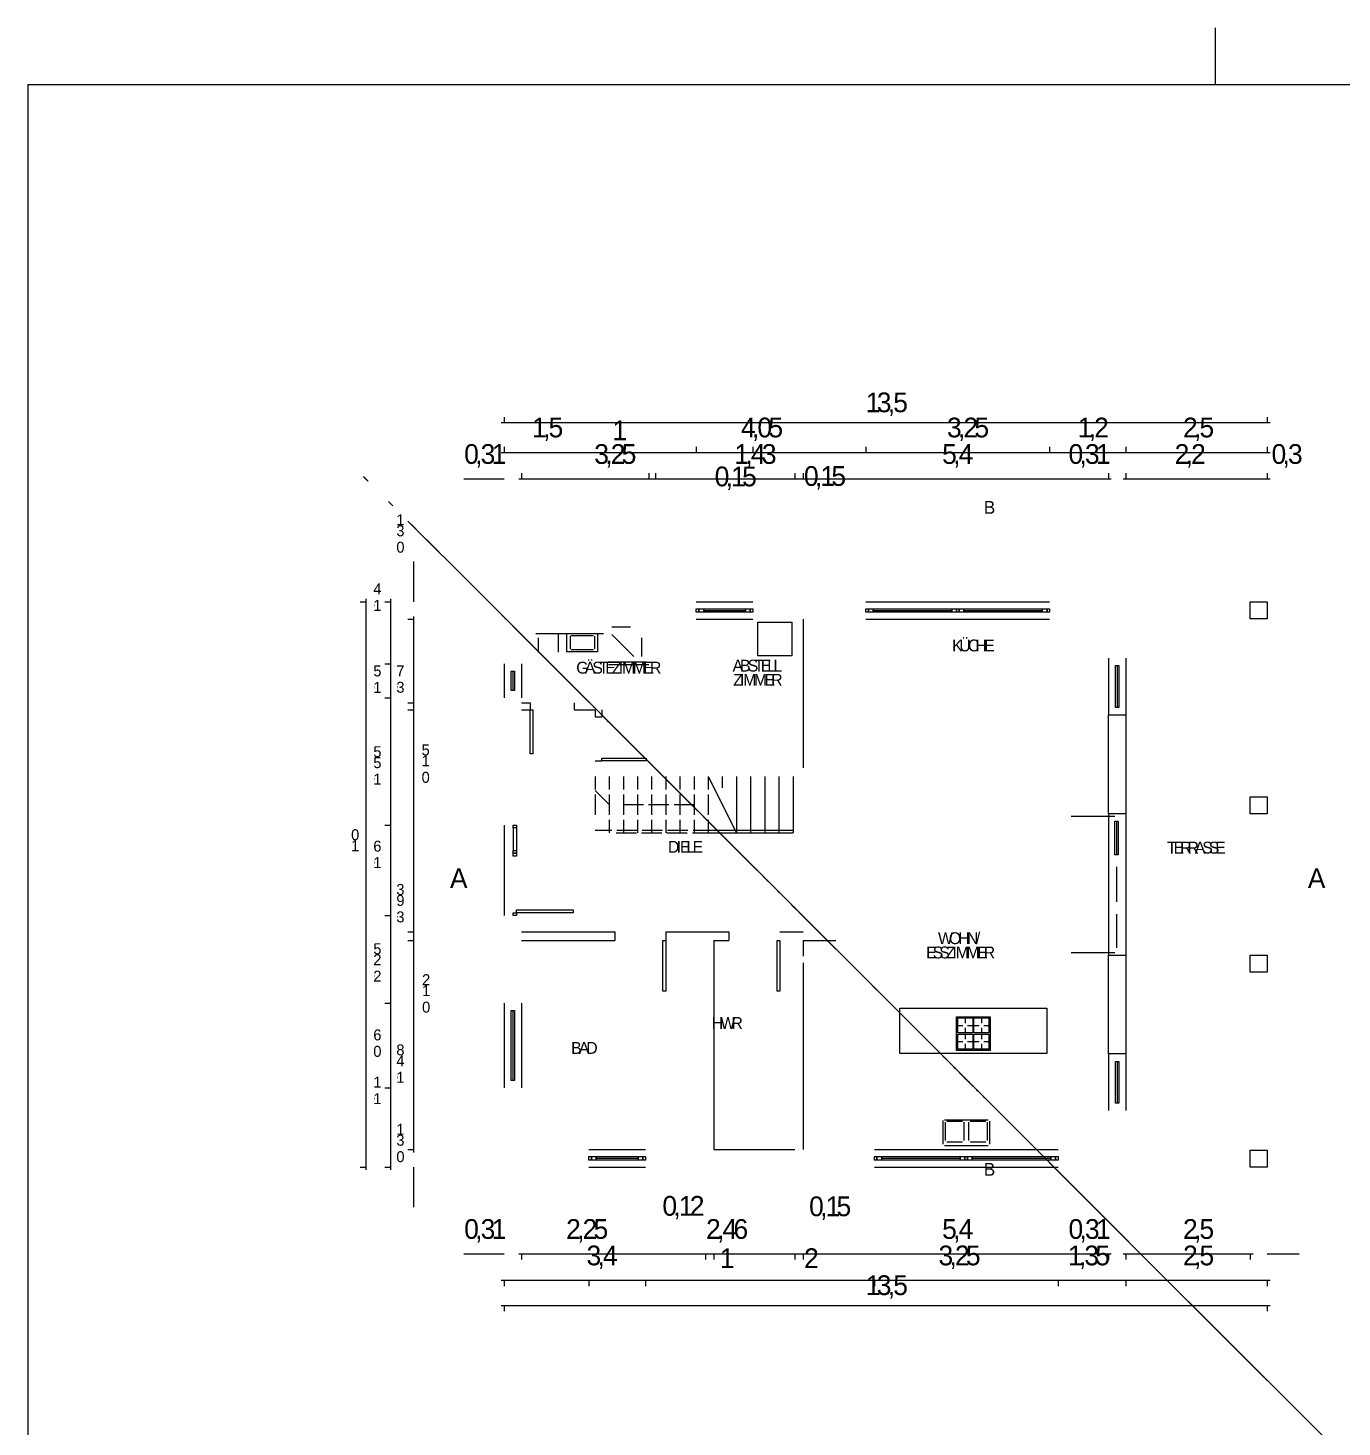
# Model space of a CAD drawing. Header units: metres. Extents: x 57 to 1162, y -278 to 842.
# Drawn here: x 57 to 716, y 140 to 842 of the extents above; entities that cross this region are included whole.
import ezdxf

# ---------------------------------------------------------------- set-up
doc = ezdxf.new("R2010")
doc.units = ezdxf.units.M
for name, color, linetype in [('PDFCurves', 7, 'Continuous'), ('PDFLines', 7, 'Continuous'), ('PDFRects', 7, 'Continuous')]:
    doc.layers.add(name, color=color, linetype=linetype)

msp = doc.modelspace()

# ---------------------------------------------------------------- linework, layer by layer
at = {"layer": 'PDFCurves'}
for points in [[(226.98, 614.91), (227.19, 614.7), (225, 616.89), (226.98, 614.91)], [(227.19, 614.7), (225, 616.89), (225.21, 616.68), (227.19, 614.7)], [(225.21, 616.68), (225, 616.89), (227.19, 614.7), (225.21, 616.68)], [(225, 616.89), (227.19, 614.7), (226.98, 614.91), (225, 616.89)], [(237.63, 604.26), (237.42, 604.47), (239.64, 602.25), (237.63, 604.26)], [(237.42, 604.47), (239.64, 602.25), (239.43, 602.46), (237.42, 604.47)], [(239.43, 602.46), (239.64, 602.25), (237.42, 604.47), (239.43, 602.46)], [(239.64, 602.25), (237.42, 604.47), (237.63, 604.26), (239.64, 602.25)], [(237.63, 604.26), (237.42, 604.47), (239.64, 602.25), (237.63, 604.26)], [(237.42, 604.47), (239.64, 602.25), (239.43, 602.46), (237.42, 604.47)], [(239.43, 602.46), (239.64, 602.25), (237.42, 604.47), (239.43, 602.46)], [(239.64, 602.25), (237.42, 604.47), (237.63, 604.26), (239.64, 602.25)], [(237.63, 604.26), (237.42, 604.47), (239.64, 602.25), (237.63, 604.26)], [(237.42, 604.47), (239.64, 602.25), (239.43, 602.46), (237.42, 604.47)], [(239.43, 602.46), (239.64, 602.25), (237.42, 604.47), (239.43, 602.46)], [(239.64, 602.25), (237.42, 604.47), (237.63, 604.26), (239.64, 602.25)], [(237.63, 604.26), (237.42, 604.47), (239.64, 602.25), (237.63, 604.26)], [(237.42, 604.47), (239.64, 602.25), (239.43, 602.46), (237.42, 604.47)], [(239.43, 602.46), (239.64, 602.25), (237.42, 604.47), (239.43, 602.46)], [(239.64, 602.25), (237.42, 604.47), (237.63, 604.26), (239.64, 602.25)], [(237.63, 604.26), (237.42, 604.47), (239.64, 602.25), (237.63, 604.26)], [(237.42, 604.47), (239.64, 602.25), (239.43, 602.46), (237.42, 604.47)], [(239.43, 602.46), (239.64, 602.25), (237.42, 604.47), (239.43, 602.46)], [(239.64, 602.25), (237.42, 604.47), (237.63, 604.26), (239.64, 602.25)], [(237.63, 604.26), (237.42, 604.47), (239.64, 602.25), (237.63, 604.26)], [(237.42, 604.47), (239.64, 602.25), (239.43, 602.46), (237.42, 604.47)], [(239.43, 602.46), (239.64, 602.25), (237.42, 604.47), (239.43, 602.46)], [(239.64, 602.25), (237.42, 604.47), (237.63, 604.26), (239.64, 602.25)], [(237.63, 604.26), (237.42, 604.47), (239.64, 602.25), (237.63, 604.26)], [(237.42, 604.47), (239.64, 602.25), (239.43, 602.46), (237.42, 604.47)], [(239.43, 602.46), (239.64, 602.25), (237.42, 604.47), (239.43, 602.46)], [(239.64, 602.25), (237.42, 604.47), (237.63, 604.26), (239.64, 602.25)], [(247.23, 594.66), (250.05, 591.84), (250.05, 591.84)], [(247.23, 594.66), (250.05, 591.84), (250.05, 591.84)], [(250.95, 590.94), (251.16, 590.73), (248.97, 592.92), (250.95, 590.94)], [(251.16, 590.73), (248.97, 592.92), (249.18, 592.71), (251.16, 590.73)], [(249.18, 592.71), (248.97, 592.92), (251.16, 590.73), (249.18, 592.71)], [(248.97, 592.92), (251.16, 590.73), (250.95, 590.94), (248.97, 592.92)], [(249.18, 592.71), (248.97, 592.92), (251.16, 590.73), (249.18, 592.71)], [(248.97, 592.92), (251.16, 590.73), (250.95, 590.94), (248.97, 592.92)], [(250.95, 590.94), (251.16, 590.73), (248.97, 592.92), (250.95, 590.94)], [(251.16, 590.73), (248.97, 592.92), (249.18, 592.71), (251.16, 590.73)], [(249.18, 592.71), (248.97, 592.92), (251.16, 590.73), (249.18, 592.71)], [(248.97, 592.92), (251.16, 590.73), (250.95, 590.94), (248.97, 592.92)], [(250.95, 590.94), (251.16, 590.73), (248.97, 592.92), (250.95, 590.94)], [(251.16, 590.73), (248.97, 592.92), (249.18, 592.71), (251.16, 590.73)], [(249.18, 592.71), (248.97, 592.92), (251.16, 590.73), (249.18, 592.71)], [(248.97, 592.92), (251.16, 590.73), (250.95, 590.94), (248.97, 592.92)], [(250.95, 590.94), (251.16, 590.73), (248.97, 592.92), (250.95, 590.94)], [(251.16, 590.73), (248.97, 592.92), (249.18, 592.71), (251.16, 590.73)], [(249.18, 592.71), (248.97, 592.92), (251.16, 590.73), (249.18, 592.71)], [(248.97, 592.92), (251.16, 590.73), (250.95, 590.94), (248.97, 592.92)], [(250.95, 590.94), (251.16, 590.73), (248.97, 592.92), (250.95, 590.94)], [(251.16, 590.73), (248.97, 592.92), (249.18, 592.71), (251.16, 590.73)], [(249.18, 592.71), (248.97, 592.92), (251.16, 590.73), (249.18, 592.71)], [(248.97, 592.92), (251.16, 590.73), (250.95, 590.94), (248.97, 592.92)], [(250.95, 590.94), (251.16, 590.73), (248.97, 592.92), (250.95, 590.94)], [(251.16, 590.73), (248.97, 592.92), (249.18, 592.71), (251.16, 590.73)], [(249.18, 592.71), (248.97, 592.92), (251.16, 590.73), (249.18, 592.71)], [(248.97, 592.92), (251.16, 590.73), (250.95, 590.94), (248.97, 592.92)], [(250.95, 590.94), (251.16, 590.73), (248.97, 592.92), (250.95, 590.94)], [(251.16, 590.73), (248.97, 592.92), (249.18, 592.71), (251.16, 590.73)], [(250.05, 591.84), (262.95, 578.94), (262.95, 578.94)], [(250.05, 591.84), (262.74, 579.15), (262.74, 579.15)], [(330.24, 511.65), (266.76, 575.13), (266.76, 575.13), (262.77, 579.12)], [(296.34, 545.55), (294.57, 547.32), (294.36, 547.53), (296.34, 545.55)], [(296.34, 545.55), (294.57, 547.32), (294.36, 547.53), (296.34, 545.55)], [(296.34, 545.55), (294.57, 547.32), (294.36, 547.53), (296.34, 545.55)], [(296.34, 545.55), (294.57, 547.32), (294.36, 547.53), (296.34, 545.55)], [(296.34, 545.55), (294.57, 547.32), (294.36, 547.53), (296.34, 545.55)], [(296.34, 545.55), (294.57, 547.32), (294.36, 547.53), (296.34, 545.55)], [(296.55, 545.34), (296.34, 545.55), (294.57, 547.32), (296.55, 545.34)], [(296.55, 545.34), (296.34, 545.55), (294.57, 547.32), (296.55, 545.34)], [(296.55, 545.34), (296.34, 545.55), (294.57, 547.32), (296.55, 545.34)], [(296.55, 545.34), (296.34, 545.55), (294.57, 547.32), (296.55, 545.34)], [(296.55, 545.34), (296.34, 545.55), (294.57, 547.32), (296.55, 545.34)], [(296.55, 545.34), (296.34, 545.55), (294.57, 547.32), (296.55, 545.34)], [(337.98, 503.91), (295.44, 546.45), (295.44, 546.45), (304.23, 537.66), (304.23, 537.66), (337.98, 503.91), (337.98, 503.91)], [(304.23, 537.66), (304.23, 537.66), (295.44, 546.45), (295.44, 546.45), (304.23, 537.66), (304.23, 537.66)], [(304.23, 537.66), (304.23, 537.66), (295.44, 546.45), (295.44, 546.45), (304.23, 537.66), (304.23, 537.66)], [(368.01, 473.88), (304.23, 537.66), (304.23, 537.66), (295.44, 546.45), (295.44, 546.45), (391.83, 450.06), (391.83, 450.06), (371.4, 470.49)], [(295.44, 546.45), (295.44, 546.45), (305.64, 536.25)], [(295.44, 546.45), (295.44, 546.45), (305.64, 536.25)], [(300.69, 541.2), (298.98, 542.91), (298.98, 542.91), (300.69, 541.2), (300.69, 541.2), (300.69, 541.2), (298.98, 542.91), (298.98, 542.91), (300.69, 541.2)], [(300.69, 541.2), (298.98, 542.91), (298.98, 542.91), (300.69, 541.2), (300.69, 541.2), (300.69, 541.2), (298.98, 542.91), (298.98, 542.91), (300.69, 541.2)], [(300.69, 541.2), (298.98, 542.91), (298.98, 542.91), (300.69, 541.2), (300.69, 541.2), (300.69, 541.2), (298.98, 542.91), (298.98, 542.91), (300.69, 541.2)], [(300.69, 541.2), (298.98, 542.91), (298.98, 542.91), (300.69, 541.2), (300.69, 541.2), (300.69, 541.2), (298.98, 542.91), (298.98, 542.91), (300.69, 541.2)], [(301.66, 540.23), (329.96, 511.93)], [(303.15, 538.74), (303.36, 538.53), (305.13, 536.76), (303.15, 538.74)], [(305.13, 536.76), (303.36, 538.53), (303.15, 538.74), (305.13, 536.76)], [(303.15, 538.74), (303.36, 538.53), (305.13, 536.76), (303.15, 538.74)], [(305.13, 536.76), (303.36, 538.53), (303.15, 538.74), (305.13, 536.76)], [(303.36, 538.53), (305.13, 536.76), (305.34, 536.55), (303.36, 538.53)], [(305.34, 536.55), (305.13, 536.76), (303.36, 538.53), (305.34, 536.55)], [(303.36, 538.53), (305.13, 536.76), (305.34, 536.55), (303.36, 538.53)], [(305.34, 536.55), (305.13, 536.76), (303.36, 538.53), (305.34, 536.55)], [(311.31, 530.58), (311.31, 530.58), (304.23, 537.66)], [(309.45, 532.44), (307.75, 534.14), (306.06, 535.83), (307.75, 534.14), (309.45, 532.44)], [(330.6, 511.29), (308.47, 533.42)], [(322.53, 519.36), (311.19, 530.7), (311.19, 530.7)], [(322.5, 519.39), (316.84, 525.05), (311.19, 530.7)], [(321.09, 520.8), (316.84, 525.05), (312.6, 529.29)], [(321.12, 520.77), (321.12, 520.77), (312.6, 529.29)], [(318.27, 523.62), (316.84, 525.05), (315.42, 526.47), (316.84, 525.05), (318.27, 523.62)], [(328.9, 512.99), (328.5, 513.39)], [(328.5, 513.39), (328.9, 512.99)], [(368.01, 473.88), (368.01, 473.88), (330.6, 511.29)], [(335.01, 506.88), (334.6, 507.29), (334.2, 507.69), (334.6, 507.29), (335.01, 506.88)], [(338.85, 503.04), (337.08, 504.81), (336.87, 505.02), (338.85, 503.04)], [(336.87, 505.02), (337.08, 504.81), (338.85, 503.04), (336.87, 505.02)], [(339.06, 502.83), (338.85, 503.04), (337.08, 504.81), (339.06, 502.83)], [(337.08, 504.81), (338.85, 503.04), (339.06, 502.83), (337.08, 504.81)], [(340.33, 501.56), (340.74, 501.15)], [(340.74, 501.15), (340.33, 501.56)], [(445.41, 396.48), (341.07, 500.82), (341.07, 500.82)], [(341.07, 500.82), (341.07, 500.82), (349.02, 492.87)], [(352.56, 489.33), (341.07, 500.82), (348.18, 493.71)], [(344.47, 497.42), (366.6, 475.29)], [(371.4, 470.49), (371.4, 470.49), (344.49, 497.4)], [(441.15, 400.74), (441.15, 400.74), (344.49, 497.4), (344.49, 497.4)], [(347.83, 494.06), (345.33, 496.56)], [(345.33, 496.56), (345.33, 496.56), (368.01, 473.88), (368.01, 473.88)], [(347.83, 494.06), (346.59, 495.3)], [(346.59, 495.3), (346.59, 495.3), (366.75, 475.14), (366.75, 475.14)], [(376.51, 465.38), (351, 490.89)], [(364.8, 477.09), (364.3, 477.59), (363.81, 478.08), (364.3, 477.59), (364.8, 477.09)], [(365.22, 476.67), (365.43, 476.46), (367.2, 474.69), (365.22, 476.67)], [(367.2, 474.69), (365.43, 476.46), (365.22, 476.67), (367.2, 474.69)], [(365.43, 476.46), (367.2, 474.69), (367.41, 474.48), (365.43, 476.46)], [(367.41, 474.48), (367.2, 474.69), (365.43, 476.46), (367.41, 474.48)], [(396.36, 445.53), (366.3, 475.59), (366.3, 475.59), (481.11, 360.78), (481.11, 360.78), (445.41, 396.48)], [(366.93, 474.96), (367.14, 474.75), (368.91, 472.98), (366.93, 474.96)], [(368.91, 472.98), (367.14, 474.75), (366.93, 474.96), (368.91, 472.98)], [(367.14, 474.75), (368.91, 472.98), (369.12, 472.77), (367.14, 474.75)], [(369.12, 472.77), (368.91, 472.98), (367.14, 474.75), (369.12, 472.77)], [(369.72, 472.17), (374.64, 467.25), (394.11, 447.78)], [(370.32, 471.57), (370.53, 471.36), (372.3, 469.59), (370.32, 471.57)], [(372.3, 469.59), (370.53, 471.36), (370.32, 471.57), (372.3, 469.59)], [(370.53, 471.36), (372.3, 469.59), (372.51, 469.38), (370.53, 471.36)], [(372.51, 469.38), (372.3, 469.59), (370.53, 471.36), (372.51, 469.38)], [(378.51, 463.38), (378.51, 463.38), (371.4, 470.49)], [(376.65, 465.24), (374.95, 466.94), (373.26, 468.63), (374.95, 466.94), (376.65, 465.24)], [(396.36, 445.53), (396.36, 445.53), (376.53, 465.36)], [(390.72, 451.17), (390.93, 450.96), (392.7, 449.19), (390.72, 451.17)], [(392.7, 449.19), (390.93, 450.96), (390.72, 451.17), (392.7, 449.19)], [(390.93, 450.96), (392.7, 449.19), (392.91, 448.98), (390.93, 450.96)], [(392.91, 448.98), (392.7, 449.19), (390.93, 450.96), (392.91, 448.98)], [(440.31, 401.58), (404.85, 437.04), (393.39, 448.5)], [(395.25, 446.64), (395.46, 446.43), (397.26, 444.63), (395.25, 446.64)], [(397.26, 444.63), (395.46, 446.43), (395.25, 446.64), (397.26, 444.63)], [(395.46, 446.43), (397.26, 444.63), (397.47, 444.42), (395.46, 446.43)], [(397.47, 444.42), (397.26, 444.63), (395.46, 446.43), (397.47, 444.42)], [(398.49, 443.4), (400.86, 441.03), (420.45, 421.44)], [(399.51, 442.38), (399.72, 442.17), (401.49, 440.4), (399.51, 442.38)], [(401.49, 440.4), (399.72, 442.17), (399.51, 442.38), (401.49, 440.4)], [(399.72, 442.17), (401.49, 440.4), (401.7, 440.19), (399.72, 442.17)], [(401.7, 440.19), (401.49, 440.4), (399.72, 442.17), (401.7, 440.19)], [(404.85, 437.04), (404.85, 437.04), (404.85, 437.04)], [(433.69, 408.2), (408.18, 433.71)], [(419.07, 422.82), (419.28, 422.61), (421.05, 420.84), (419.07, 422.82)], [(421.05, 420.84), (419.28, 422.61), (419.07, 422.82), (421.05, 420.84)], [(419.28, 422.61), (421.05, 420.84), (421.26, 420.63), (419.28, 422.61)], [(421.26, 420.63), (421.05, 420.84), (419.28, 422.61), (421.26, 420.63)], [(445.41, 396.48), (476.85, 365.04), (476.85, 365.04), (420.18, 421.71), (420.18, 421.71), (441.15, 400.74)], [(436.98, 404.91), (431.2, 410.69), (425.43, 416.46), (431.2, 410.69), (436.98, 404.91)], [(433.77, 408.12), (431.2, 410.69), (428.64, 413.25), (431.2, 410.69), (433.77, 408.12)], [(433.71, 408.18), (433.71, 408.18), (441.15, 400.74), (441.15, 400.74)], [(441.15, 400.74), (440.29, 401.6), (439.44, 402.45), (440.29, 401.6), (441.15, 400.74)], [(440.04, 401.85), (440.25, 401.64), (442.02, 399.87), (440.04, 401.85)], [(442.02, 399.87), (440.25, 401.64), (440.04, 401.85), (442.02, 399.87)], [(440.04, 401.85), (440.25, 401.64), (442.02, 399.87), (440.04, 401.85)], [(442.02, 399.87), (440.25, 401.64), (440.04, 401.85), (442.02, 399.87)], [(440.25, 401.64), (442.02, 399.87), (442.26, 399.63), (440.25, 401.64)], [(442.26, 399.63), (442.02, 399.87), (440.25, 401.64), (442.26, 399.63)], [(440.25, 401.64), (442.02, 399.87), (442.26, 399.63), (440.25, 401.64)], [(442.26, 399.63), (442.02, 399.87), (440.25, 401.64), (442.26, 399.63)], [(443.28, 398.61), (445.65, 396.24), (465.24, 376.65)], [(443.28, 398.61), (448.2, 393.69), (467.82, 374.07)], [(444.3, 397.59), (444.51, 397.38), (446.28, 395.61), (444.3, 397.59)], [(446.28, 395.61), (444.51, 397.38), (444.3, 397.59), (446.28, 395.61)], [(444.3, 397.59), (444.51, 397.38), (446.28, 395.61), (444.3, 397.59)], [(446.28, 395.61), (444.51, 397.38), (444.3, 397.59), (446.28, 395.61)], [(444.51, 397.38), (446.28, 395.61), (446.49, 395.4), (444.51, 397.38)], [(446.49, 395.4), (446.28, 395.61), (444.51, 397.38), (446.49, 395.4)], [(444.51, 397.38), (446.28, 395.61), (446.49, 395.4), (444.51, 397.38)], [(446.49, 395.4), (446.28, 395.61), (444.51, 397.38), (446.49, 395.4)], [(445.41, 396.48), (465.24, 376.65), (465.24, 376.65), (445.41, 396.48)], [(445.41, 396.48), (465.24, 376.65), (465.24, 376.65)], [(465.24, 376.65), (465.24, 376.65), (445.41, 396.48)], [(461.85, 380.04), (461.85, 380.04), (445.41, 396.48)], [(462.42, 379.47), (462.42, 379.47), (598.47, 243.42)], [(475.77, 366.12), (475.98, 365.91), (477.75, 364.14), (475.77, 366.12)], [(477.75, 364.14), (475.98, 365.91), (475.77, 366.12), (477.75, 364.14)], [(475.98, 365.91), (477.75, 364.14), (477.96, 363.93), (475.98, 365.91)], [(477.96, 363.93), (477.75, 364.14), (475.98, 365.91), (477.96, 363.93)], [(480.03, 361.86), (480.24, 361.65), (482.01, 359.88), (480.03, 361.86)], [(482.01, 359.88), (480.24, 361.65), (480.03, 361.86), (482.01, 359.88)], [(480.24, 361.65), (482.01, 359.88), (482.22, 359.67), (480.24, 361.65)], [(482.22, 359.67), (482.01, 359.88), (480.24, 361.65), (482.22, 359.67)], [(515.47, 326.42), (516.19, 325.7)], [(516.21, 325.68), (515.7, 326.19), (515.49, 326.4)], [(516.63, 325.26), (517.36, 324.53)], [(517.38, 324.51), (516.87, 325.02), (516.66, 325.23)], [(521.67, 320.22), (521.05, 320.84), (520.44, 321.45), (521.05, 320.84), (521.67, 320.22)], [(527.64, 314.25), (530.73, 311.16), (530.73, 311.16), (523.71, 318.18), (523.71, 318.18), (526.56, 315.33)], [(528.9, 312.99), (526.63, 315.26), (524.37, 317.52), (526.63, 315.26), (528.9, 312.99)], [(528.45, 313.44), (526.63, 315.26), (524.82, 317.07), (526.63, 315.26), (528.45, 313.44)], [(525.98, 315.91), (525.25, 316.64)], [(525.27, 316.62), (525.77, 316.12), (525.99, 315.9)], [(526.53, 315.36), (527.08, 314.81), (527.64, 314.25)], [(527.64, 314.25), (527.64, 314.25), (526.56, 315.33), (526.56, 315.33)], [(528.33, 313.56), (529.06, 312.83)], [(529.05, 312.84), (528.54, 313.35), (528.33, 313.56)], [(533.58, 308.31), (532.96, 308.93), (532.35, 309.54), (532.96, 308.93), (533.58, 308.31)], [(536.58, 305.31), (534.76, 307.13), (532.95, 308.94), (534.76, 307.13), (536.58, 305.31)], [(536.25, 305.64), (534.76, 307.13), (533.28, 308.61), (534.76, 307.13), (536.25, 305.64)], [(537.69, 304.2), (533.67, 308.22), (545.01, 296.88), (545.01, 296.88)], [(545.01, 296.88), (545.01, 296.88), (533.67, 308.22), (537.69, 304.2)], [(537.68, 304.21), (536.95, 304.94)], [(536.97, 304.92), (537.47, 304.42), (537.69, 304.2)], [(538.85, 303.04), (538.12, 303.77)], [(538.14, 303.75), (538.64, 303.25), (538.86, 303.03)], [(567.9, 273.99), (568.11, 273.78), (569.88, 272.01), (567.9, 273.99)], [(569.88, 272.01), (568.11, 273.78), (567.9, 273.99), (569.88, 272.01)], [(568.11, 273.78), (569.88, 272.01), (570.09, 271.8), (568.11, 273.78)], [(570.09, 271.8), (569.88, 272.01), (568.11, 273.78), (570.09, 271.8)], [(607.26, 234.63), (607.26, 234.63), (598.47, 243.42), (598.47, 243.42), (568.98, 272.91), (568.98, 272.91), (607.26, 234.63)], [(709.41, 132.48), (705.42, 136.47), (705.42, 136.47), (571.29, 270.6)], [(572.16, 269.73), (572.37, 269.52), (574.14, 267.75), (572.16, 269.73)], [(574.14, 267.75), (572.37, 269.52), (572.16, 269.73), (574.14, 267.75)], [(572.37, 269.52), (574.14, 267.75), (574.35, 267.54), (572.37, 269.52)], [(574.35, 267.54), (574.14, 267.75), (572.37, 269.52), (574.35, 267.54)], [(607.26, 234.63), (598.47, 243.42), (598.47, 243.42), (573.24, 268.65), (573.24, 268.65), (607.26, 234.63), (607.26, 234.63)], [(579.78, 262.11), (601.6, 240.29)], [(601.6, 240.29), (579.78, 262.11)], [(597.39, 244.5), (597.6, 244.29), (599.37, 242.52), (597.39, 244.5)], [(599.37, 242.52), (597.6, 244.29), (597.39, 244.5), (599.37, 242.52)], [(597.39, 244.5), (597.6, 244.29), (599.37, 242.52), (597.39, 244.5)], [(599.37, 242.52), (597.6, 244.29), (597.39, 244.5), (599.37, 242.52)], [(597.6, 244.29), (599.37, 242.52), (599.58, 242.31), (597.6, 244.29)], [(599.58, 242.31), (599.37, 242.52), (597.6, 244.29), (599.58, 242.31)], [(597.6, 244.29), (599.37, 242.52), (599.58, 242.31), (597.6, 244.29)], [(599.58, 242.31), (599.37, 242.52), (597.6, 244.29), (599.58, 242.31)], [(598.47, 243.42), (598.47, 243.42), (608.67, 233.22)], [(598.47, 243.42), (598.47, 243.42), (608.67, 233.22)], [(603.33, 238.56), (601.62, 240.27), (601.62, 240.27), (603.33, 238.56), (603.33, 238.56), (603.33, 238.56), (601.62, 240.27), (601.62, 240.27), (603.33, 238.56)], [(603.33, 238.56), (601.62, 240.27), (601.62, 240.27), (603.33, 238.56), (603.33, 238.56), (603.33, 238.56), (601.62, 240.27), (601.62, 240.27), (603.33, 238.56)], [(603.33, 238.56), (601.62, 240.27), (601.62, 240.27), (603.33, 238.56), (603.33, 238.56), (603.33, 238.56), (601.62, 240.27), (601.62, 240.27), (603.33, 238.56)], [(603.33, 238.56), (601.62, 240.27), (601.62, 240.27), (603.33, 238.56), (603.33, 238.56), (603.33, 238.56), (601.62, 240.27), (601.62, 240.27), (603.33, 238.56)], [(603.33, 238.56), (601.62, 240.27), (601.62, 240.27), (603.33, 238.56), (603.33, 238.56), (603.33, 238.56), (601.62, 240.27), (601.62, 240.27), (603.33, 238.56)], [(603.33, 238.56), (601.62, 240.27), (601.62, 240.27), (603.33, 238.56), (603.33, 238.56), (603.33, 238.56), (601.62, 240.27), (601.62, 240.27), (603.33, 238.56)], [(603.72, 238.17), (602.01, 239.88), (602.01, 239.88), (603.72, 238.17), (603.72, 238.17), (603.72, 238.17), (602.01, 239.88), (602.01, 239.88), (603.72, 238.17)], [(603.72, 238.17), (602.01, 239.88), (602.01, 239.88), (603.72, 238.17), (603.72, 238.17), (603.72, 238.17), (602.01, 239.88), (602.01, 239.88), (603.72, 238.17)], [(603.72, 238.17), (602.01, 239.88), (602.01, 239.88), (603.72, 238.17), (603.72, 238.17), (603.72, 238.17), (602.01, 239.88), (602.01, 239.88), (603.72, 238.17)], [(603.72, 238.17), (602.01, 239.88), (602.01, 239.88), (603.72, 238.17), (603.72, 238.17), (603.72, 238.17), (602.01, 239.88), (602.01, 239.88), (603.72, 238.17)], [(606.15, 235.74), (606.36, 235.53), (608.16, 233.73), (606.15, 235.74)], [(608.16, 233.73), (606.36, 235.53), (606.15, 235.74), (608.16, 233.73)], [(606.15, 235.74), (606.36, 235.53), (608.16, 233.73), (606.15, 235.74)], [(608.16, 233.73), (606.36, 235.53), (606.15, 235.74), (608.16, 233.73)], [(606.15, 235.74), (606.36, 235.53), (608.16, 233.73), (606.15, 235.74)], [(608.16, 233.73), (606.36, 235.53), (606.15, 235.74), (608.16, 233.73)], [(606.15, 235.74), (606.36, 235.53), (608.16, 233.73), (606.15, 235.74)], [(608.16, 233.73), (606.36, 235.53), (606.15, 235.74), (608.16, 233.73)], [(606.36, 235.53), (608.16, 233.73), (608.37, 233.52), (606.36, 235.53)], [(608.37, 233.52), (608.16, 233.73), (606.36, 235.53), (608.37, 233.52)], [(606.36, 235.53), (608.16, 233.73), (608.37, 233.52), (606.36, 235.53)], [(608.37, 233.52), (608.16, 233.73), (606.36, 235.53), (608.37, 233.52)], [(606.36, 235.53), (608.16, 233.73), (608.37, 233.52), (606.36, 235.53)], [(608.37, 233.52), (608.16, 233.73), (606.36, 235.53), (608.37, 233.52)], [(606.36, 235.53), (608.16, 233.73), (608.37, 233.52), (606.36, 235.53)], [(608.37, 233.52), (608.16, 233.73), (606.36, 235.53), (608.37, 233.52)], [(607.26, 234.63), (678.12, 163.77), (678.12, 163.77), (607.26, 234.63)], [(678.12, 163.77), (678.12, 163.77), (668.22, 173.67)], [(668.52, 173.37), (668.73, 173.16), (670.5, 171.39), (668.52, 173.37)], [(670.5, 171.39), (668.73, 173.16), (668.52, 173.37), (670.5, 171.39)], [(668.73, 173.16), (670.5, 171.39), (670.71, 171.18), (668.73, 173.16)], [(670.71, 171.18), (670.5, 171.39), (668.73, 173.16), (670.71, 171.18)], [(677.04, 164.85), (677.25, 164.64), (679.02, 162.87), (677.04, 164.85)], [(677.04, 164.85), (677.25, 164.64), (679.02, 162.87), (677.04, 164.85)], [(677.04, 164.85), (677.25, 164.64), (679.02, 162.87), (677.04, 164.85)], [(677.04, 164.85), (677.25, 164.64), (679.02, 162.87), (677.04, 164.85)], [(677.04, 164.85), (677.25, 164.64), (679.02, 162.87), (677.04, 164.85)], [(677.04, 164.85), (677.25, 164.64), (679.02, 162.87), (677.04, 164.85)], [(677.25, 164.64), (679.02, 162.87), (679.23, 162.66), (677.25, 164.64)], [(677.25, 164.64), (679.02, 162.87), (679.23, 162.66), (677.25, 164.64)], [(677.25, 164.64), (679.02, 162.87), (679.23, 162.66), (677.25, 164.64)], [(677.25, 164.64), (679.02, 162.87), (679.23, 162.66), (677.25, 164.64)], [(677.25, 164.64), (679.02, 162.87), (679.23, 162.66), (677.25, 164.64)], [(677.25, 164.64), (679.02, 162.87), (679.23, 162.66), (677.25, 164.64)]]:
    msp.add_lwpolyline(points, dxfattribs=at)
at = {"layer": 'PDFLines'}
for p, q in [((651.97, 841.89), (651.97, 813.54)), ((56.69, 813.54), (56.69, 28.35)), ((56.69, 813.54), (1162.2, 813.54)), ((295.44, 646.82), (295.44, 644)), ((678.12, 646.82), (678.12, 644)), ((294.03, 644), (679.53, 644)), ((295.44, 631.91), (295.44, 629.06)), ((391.83, 631.91), (391.83, 629.06)), ((391.83, 631.91), (391.83, 629.06)), ((420.18, 631.91), (420.18, 629.06)), ((420.18, 631.91), (420.18, 629.06)), ((476.85, 631.91), (476.85, 629.06)), ((476.85, 631.91), (476.85, 629.06)), ((568.98, 631.91), (568.98, 629.06)), ((568.98, 631.91), (568.98, 629.06)), ((607.26, 631.91), (607.26, 629.06)), ((607.26, 631.91), (607.26, 629.06)), ((678.12, 631.91), (678.12, 629.06)), ((294.03, 629.06), (393.24, 629.06)), ((390.42, 629.06), (421.59, 629.06)), ((418.74, 629.06), (478.29, 629.06)), ((475.44, 629.06), (570.42, 629.06)), ((567.57, 629.06), (608.67, 629.06)), ((605.85, 629.06), (679.53, 629.06)), ((304.23, 618.65), (304.23, 615.83)), ((304.23, 618.65), (304.23, 615.83)), ((368.01, 618.65), (368.01, 615.83)), ((368.01, 618.65), (368.01, 615.83)), ((371.4, 618.65), (371.4, 615.83)), ((371.4, 618.65), (371.4, 615.83)), ((441.15, 618.65), (441.15, 615.83)), ((441.15, 618.65), (441.15, 615.83)), ((445.41, 618.65), (445.41, 615.83)), ((445.41, 618.65), (445.41, 615.83)), ((598.47, 618.65), (598.47, 615.83)), ((607.26, 618.65), (607.26, 615.83)), ((607.26, 618.65), (607.26, 615.83)), ((678.12, 618.65), (678.12, 615.83)), ((275.28, 615.83), (295.44, 615.83)), ((302.82, 615.83), (369.42, 615.83)), ((366.6, 615.83), (372.84, 615.83)), ((369.99, 615.83), (442.56, 615.83)), ((439.74, 615.83), (446.82, 615.83)), ((443.97, 615.83), (599.88, 615.83)), ((578.31, 615.83), (598.47, 615.83)), ((605.85, 615.83), (679.53, 615.83)), ((250.05, 574.37), (250.05, 554.21)), ((223.26, 554.21), (226.11, 554.21)), ((226.11, 555.62), (226.11, 269.33)), ((235.71, 554.21), (238.53, 554.21)), ((238.53, 555.62), (238.53, 521.6)), ((391.83, 554.21), (420.18, 554.21)), ((476.85, 554.21), (568.98, 554.21)), ((395.52, 549.83), (416.49, 549.83)), ((480.54, 549.83), (519.87, 549.83)), ((525.99, 549.83), (565.32, 549.83)), ((247.23, 545.42), (250.05, 545.42)), ((247.23, 545.42), (250.05, 545.42)), ((250.05, 546.83), (250.05, 502.04)), ((349.53, 541.64), (358.8, 541.64)), ((391.83, 545.42), (420.18, 545.42)), ((445.41, 545.42), (445.41, 470.87)), ((476.85, 545.42), (568.98, 545.42)), ((311.31, 538.34), (345.33, 538.34)), ((312.6, 536.06), (312.6, 528.98)), ((322.53, 538.34), (322.53, 528.98)), ((328.5, 536.9), (328.5, 530.57)), ((328.92, 537.32), (340.35, 537.32)), ((340.74, 536.9), (340.74, 530.57)), ((349.53, 537.71), (360.42, 526.82)), ((364.32, 536.09), (364.32, 526.82)), ((328.92, 530.18), (340.35, 530.18)), ((235.71, 523.04), (238.53, 523.04)), ((235.71, 523.04), (238.53, 523.04)), ((238.53, 524.45), (238.53, 504.59)), ((295.44, 523.04), (295.44, 506.03)), ((299.85, 519.35), (299.85, 509.72)), ((304.23, 523.04), (304.23, 506.03)), ((347.85, 524), (366.75, 524)), ((347.85, 522.74), (368.01, 522.74)), ((598.47, 525.86), (598.47, 497.5)), ((602.88, 522.16), (602.88, 501.2)), ((607.26, 525.86), (607.26, 497.5)), ((235.71, 506.03), (238.53, 506.03)), ((235.71, 506.03), (238.53, 506.03)), ((238.53, 507.44), (238.53, 440.81)), ((247.23, 503.48), (250.05, 503.48)), ((247.23, 503.48), (250.05, 503.48)), ((247.23, 500.06), (250.05, 500.06)), ((247.23, 500.06), (250.05, 500.06)), ((250.05, 504.89), (250.05, 498.65)), ((250.05, 501.5), (250.05, 387.26)), ((304.23, 503.48), (308.49, 503.48)), ((304.23, 500.06), (308.49, 500.06)), ((308.49, 503.48), (308.49, 500.06)), ((330.6, 503.48), (330.6, 500.06)), ((330.6, 500.06), (341.07, 500.06)), ((341.07, 500.06), (341.07, 496.52)), ((344.49, 500.06), (344.49, 496.52)), ((341.07, 496.52), (344.49, 496.52)), ((341.07, 474.41), (344.49, 474.41)), ((341.07, 466.61), (341.07, 460.1)), ((348.18, 466.61), (348.18, 460.1)), ((355.26, 466.61), (355.26, 460.1)), ((362.34, 466.61), (362.34, 460.1)), ((369.42, 466.61), (369.42, 460.1)), ((376.53, 466.61), (376.53, 460.1)), ((383.61, 466.61), (383.61, 460.1)), ((390.69, 466.61), (390.69, 460.1)), ((397.77, 466.61), (397.77, 460.1)), ((397.77, 466.61), (411.96, 438.26)), ((404.85, 466.61), (404.85, 460.82)), ((411.96, 466.61), (411.96, 438.26)), ((419.04, 466.61), (419.04, 438.26)), ((426.12, 466.61), (426.12, 438.26)), ((433.2, 466.61), (433.2, 438.26)), ((440.31, 466.61), (440.31, 438.26)), ((341.07, 459.53), (348.18, 452.45)), ((341.07, 457.55), (341.07, 447.35)), ((348.18, 457.55), (348.18, 447.35)), ((355.26, 457.55), (355.26, 447.35)), ((362.34, 457.55), (362.34, 447.35)), ((369.42, 457.55), (369.42, 447.35)), ((376.53, 457.55), (376.53, 447.35)), ((383.61, 457.55), (383.61, 447.35)), ((390.69, 457.55), (390.69, 447.35)), ((397.77, 457.55), (397.77, 447.35)), ((355.11, 452.45), (365.31, 452.45)), ((367.86, 452.45), (378.09, 452.45)), ((380.64, 452.45), (390.84, 452.45)), ((235.71, 442.25), (238.53, 442.25)), ((235.71, 442.25), (238.53, 442.25)), ((238.53, 443.66), (238.53, 395.48)), ((295.44, 442.25), (295.44, 396.89)), ((348.18, 444.8), (348.18, 438.26)), ((355.26, 444.8), (355.26, 438.26)), ((362.34, 444.8), (362.34, 438.26)), ((369.42, 444.8), (369.42, 438.26)), ((376.53, 444.8), (376.53, 438.26)), ((383.61, 444.8), (383.61, 438.26)), ((390.69, 444.8), (390.69, 438.26)), ((397.77, 444.8), (397.77, 438.26)), ((579.81, 446.63), (601.62, 446.63)), ((598.47, 447.92), (598.47, 377.03)), ((602.46, 444.23), (602.46, 427.34)), ((607.26, 447.92), (607.26, 377.03)), ((299.97, 440.81), (299.97, 429.47)), ((301.68, 440.81), (301.68, 429.47)), ((341.07, 439.7), (349.38, 439.7)), ((351.57, 438.26), (361.77, 438.26)), ((351.93, 439.7), (362.13, 439.7)), ((364.32, 438.26), (374.52, 438.26)), ((364.68, 439.7), (374.88, 439.7)), ((377.07, 438.26), (387.3, 438.26)), ((377.43, 439.7), (387.63, 439.7)), ((389.85, 438.26), (397.77, 438.26)), ((390.18, 439.7), (398.49, 439.7)), ((397.77, 438.26), (440.31, 438.26)), ((398.49, 439.7), (440.31, 439.7)), ((602.46, 421.25), (602.46, 403.7)), ((235.71, 396.89), (238.53, 396.89)), ((235.71, 396.89), (238.53, 396.89)), ((238.53, 398.3), (238.53, 351.53)), ((602.46, 397.61), (602.46, 380.72)), ((247.23, 388.67), (250.05, 388.67)), ((247.23, 388.67), (250.05, 388.67)), ((250.05, 390.08), (250.05, 383)), ((304.23, 388.67), (351, 388.67)), ((351, 388.67), (351, 384.41)), ((376.53, 388.67), (394.95, 388.67)), ((376.53, 388.67), (376.53, 384.41)), ((394.95, 388.67), (408.21, 388.67)), ((408.21, 388.67), (408.21, 384.41)), ((433.71, 388.67), (445.41, 388.67)), ((247.23, 384.41), (250.05, 384.41)), ((247.23, 384.41), (250.05, 384.41)), ((250.05, 385.82), (250.05, 278.12)), ((304.23, 384.41), (351, 384.41)), ((400.62, 384.41), (400.62, 279.53)), ((400.62, 384.41), (408.21, 384.41)), ((445.41, 384.41), (445.41, 376.46)), ((445.41, 384.41), (461.85, 384.41)), ((445.41, 373.07), (445.41, 279.53)), ((579.81, 378.32), (601.62, 378.32)), ((235.71, 352.94), (238.53, 352.94)), ((235.71, 352.94), (238.53, 352.94)), ((238.53, 354.35), (238.53, 309.02)), ((295.44, 352.94), (295.44, 310.43)), ((304.23, 352.94), (304.23, 310.43)), ((299.85, 349.25), (299.85, 314.12)), ((526.65, 345.5), (526.65, 342.89)), ((534.78, 345.5), (534.78, 342.89)), ((522.93, 341.75), (525.51, 341.75)), ((526.65, 340.58), (526.65, 338)), ((526.65, 337.37), (526.65, 334.79)), ((527.82, 341.75), (530.4, 341.75)), ((531.03, 341.75), (533.61, 341.75)), ((534.78, 340.58), (534.78, 338)), ((534.78, 337.37), (534.78, 334.79)), ((535.92, 341.75), (538.5, 341.75)), ((522.93, 333.65), (525.51, 333.65)), ((526.65, 332.48), (526.65, 329.9)), ((527.82, 333.65), (530.4, 333.65)), ((531.03, 333.65), (533.61, 333.65)), ((534.78, 332.48), (534.78, 329.9)), ((535.92, 333.65), (538.5, 333.65)), ((598.47, 327.44), (598.47, 299.09)), ((602.88, 323.75), (602.88, 302.78)), ((607.26, 327.44), (607.26, 299.09)), ((235.71, 310.43), (238.53, 310.43)), ((235.71, 310.43), (238.53, 310.43)), ((238.53, 311.84), (238.53, 269.33)), ((515.49, 294.05), (515.49, 282.14)), ((516.21, 294.47), (538.14, 294.47)), ((516.66, 293.18), (516.66, 284.06)), ((517.38, 293.81), (525.27, 293.81)), ((526.02, 293.18), (526.02, 284.06)), ((528.36, 293.18), (528.36, 284.06)), ((529.08, 293.81), (536.97, 293.81)), ((537.69, 293.18), (537.69, 284.06)), ((538.86, 293.81), (538.86, 282.14)), ((516.21, 281.48), (538.14, 281.48)), ((517.38, 283.43), (525.27, 283.43)), ((529.08, 283.43), (536.97, 283.43)), ((247.23, 279.53), (250.05, 279.53)), ((247.23, 279.53), (250.05, 279.53)), ((337.98, 279.53), (366.3, 279.53)), ((341.64, 275.12), (362.64, 275.12)), ((400.62, 279.53), (441.15, 279.53)), ((481.11, 279.53), (573.24, 279.53)), ((484.8, 275.12), (524.13, 275.12)), ((530.22, 275.12), (569.55, 275.12)), ((223.26, 270.74), (226.11, 270.74)), ((235.71, 270.74), (238.53, 270.74)), ((250.05, 270.74), (250.05, 250.58)), ((337.98, 270.74), (366.3, 270.74)), ((481.11, 270.74), (573.24, 270.74)), ((275.28, 227.21), (295.44, 227.21)), ((302.82, 227.21), (397.77, 227.21)), ((304.23, 227.21), (304.23, 224.39)), ((304.23, 227.21), (304.23, 224.39)), ((394.95, 227.21), (402.03, 227.21)), ((396.36, 227.21), (396.36, 224.39)), ((396.36, 227.21), (396.36, 224.39)), ((399.18, 227.21), (442.56, 227.21)), ((400.62, 227.21), (400.62, 224.39)), ((400.62, 227.21), (400.62, 224.39)), ((439.74, 227.21), (446.82, 227.21)), ((441.15, 227.21), (441.15, 224.39)), ((441.15, 227.21), (441.15, 224.39)), ((443.97, 227.21), (599.88, 227.21)), ((445.41, 227.21), (445.41, 224.39)), ((445.41, 227.21), (445.41, 224.39)), ((578.31, 227.21), (598.47, 227.21)), ((598.47, 227.21), (598.47, 224.39)), ((605.85, 227.21), (671.04, 227.21)), ((607.26, 227.21), (607.26, 224.39)), ((607.26, 227.21), (607.26, 224.39)), ((669.63, 227.21), (669.63, 224.39)), ((669.63, 227.21), (669.63, 224.39)), ((678.12, 227.21), (694.14, 227.21)), ((294.03, 213.95), (339.39, 213.95)), ((295.44, 213.95), (295.44, 211.1)), ((336.54, 213.95), (367.74, 213.95)), ((337.98, 213.95), (337.98, 211.1)), ((337.98, 213.95), (337.98, 211.1)), ((364.89, 213.95), (482.52, 213.95)), ((366.3, 213.95), (366.3, 211.1)), ((366.3, 213.95), (366.3, 211.1)), ((479.7, 213.95), (574.65, 213.95)), ((481.11, 213.95), (481.11, 211.1)), ((481.11, 213.95), (481.11, 211.1)), ((571.83, 213.95), (608.67, 213.95)), ((573.24, 213.95), (573.24, 211.1)), ((573.24, 213.95), (573.24, 211.1)), ((605.85, 213.95), (679.53, 213.95)), ((607.26, 213.95), (607.26, 211.1)), ((607.26, 213.95), (607.26, 211.1)), ((678.12, 213.95), (678.12, 211.1)), ((294.03, 201.35), (679.53, 201.35)), ((295.44, 201.35), (295.44, 198.5)), ((678.12, 201.35), (678.12, 198.5))]:
    msp.add_line(p, q, dxfattribs=at)
at = {"layer": 'PDFRects'}
for points in [[(669.63, 554.2), (678.12, 554.2), (678.12, 545.71), (669.63, 545.71)], [(391.83, 550.66), (393.09, 550.66), (393.09, 548.95), (391.83, 548.95)], [(393.09, 550.66), (395.52, 550.66), (395.52, 548.95), (393.09, 548.95)], [(395.52, 550.66), (416.49, 550.66), (416.49, 548.95), (395.52, 548.95)], [(416.49, 550.66), (418.89, 550.66), (418.89, 548.95), (416.49, 548.95)], [(418.89, 550.66), (420.18, 550.66), (420.18, 548.95), (418.89, 548.95)], [(476.85, 550.66), (478.14, 550.66), (478.14, 548.95), (476.85, 548.95)], [(478.14, 550.66), (480.54, 550.66), (480.54, 548.95), (478.14, 548.95)], [(480.54, 550.66), (519.87, 550.66), (519.87, 548.95), (480.54, 548.95)], [(519.87, 550.66), (522.3, 550.66), (522.3, 548.95), (519.87, 548.95)], [(522.3, 550.66), (523.56, 550.66), (523.56, 548.95), (522.3, 548.95)], [(523.56, 550.66), (525.99, 550.66), (525.99, 548.95), (523.56, 548.95)], [(525.99, 550.66), (565.32, 550.66), (565.32, 548.95), (525.99, 548.95)], [(565.32, 550.66), (567.72, 550.66), (567.72, 548.95), (565.32, 548.95)], [(567.72, 550.66), (568.98, 550.66), (568.98, 548.95), (567.72, 548.95)], [(422.73, 544), (439.74, 544), (439.74, 527), (422.73, 527)], [(326.97, 538.34), (342.27, 538.34), (342.27, 529.15), (326.97, 529.15)], [(298.98, 519.35), (300.69, 519.35), (300.69, 509.71), (298.98, 509.71)], [(602.01, 522.16), (603.72, 522.16), (603.72, 501.19), (602.01, 501.19)], [(308.49, 500.06), (309.9, 500.06), (309.9, 477.94), (308.49, 477.94)], [(598.47, 497.5), (607.26, 497.5), (607.26, 447.91), (598.47, 447.91)], [(344.49, 475.81), (366.6, 475.81), (366.6, 474.4), (344.49, 474.4)], [(669.63, 456.4), (678.12, 456.4), (678.12, 447.91), (669.63, 447.91)], [(299.97, 442.25), (301.68, 442.25), (301.68, 440.81), (299.97, 440.81)], [(601.62, 444.23), (603.33, 444.23), (603.33, 427.34), (601.62, 427.34)], [(299.97, 429.46), (301.68, 429.46), (301.68, 428.05), (299.97, 428.05)], [(299.97, 428.05), (301.68, 428.05), (301.68, 426.64), (299.97, 426.64)], [(299.97, 398.29), (301.68, 398.29), (301.68, 396.88), (299.97, 396.88)], [(301.68, 399.7), (330.03, 399.7), (330.03, 398.29), (301.68, 398.29)], [(375.09, 384.4), (376.53, 384.4), (376.53, 358.9), (375.09, 358.9)], [(432.3, 384.4), (433.71, 384.4), (433.71, 358.9), (432.3, 358.9)], [(598.47, 377.02), (607.26, 377.02), (607.26, 327.43), (598.47, 327.43)], [(669.63, 377.02), (678.12, 377.02), (678.12, 368.53), (669.63, 368.53)], [(298.98, 349.25), (300.69, 349.25), (300.69, 314.12), (298.98, 314.12)], [(493.83, 350.39), (567.51, 350.39), (567.51, 327.71), (493.83, 327.71)], [(522.21, 346.06), (539.13, 346.06), (539.13, 329.14), (522.21, 329.14)], [(522.93, 345.5), (530.4, 345.5), (530.4, 338), (522.93, 338)], [(531.03, 345.5), (538.5, 345.5), (538.5, 338), (531.03, 338)], [(522.93, 337.37), (530.4, 337.37), (530.4, 329.89), (522.93, 329.89)], [(531.03, 337.37), (538.5, 337.37), (538.5, 329.89), (531.03, 329.89)], [(602.01, 323.75), (603.72, 323.75), (603.72, 302.77), (602.01, 302.77)], [(337.98, 275.99), (339.24, 275.99), (339.24, 274.27), (337.98, 274.27)], [(339.24, 275.99), (341.64, 275.99), (341.64, 274.27), (339.24, 274.27)], [(341.64, 275.99), (362.64, 275.99), (362.64, 274.27), (341.64, 274.27)], [(362.64, 275.99), (365.04, 275.99), (365.04, 274.27), (362.64, 274.27)], [(365.04, 275.99), (366.3, 275.99), (366.3, 274.27), (365.04, 274.27)], [(481.11, 275.99), (482.4, 275.99), (482.4, 274.27), (481.11, 274.27)], [(482.4, 275.99), (484.8, 275.99), (484.8, 274.27), (482.4, 274.27)], [(484.8, 275.99), (524.13, 275.99), (524.13, 274.27), (484.8, 274.27)], [(524.13, 275.99), (526.53, 275.99), (526.53, 274.27), (524.13, 274.27)], [(526.53, 275.99), (527.82, 275.99), (527.82, 274.27), (526.53, 274.27)], [(527.82, 275.99), (530.22, 275.99), (530.22, 274.27), (527.82, 274.27)], [(530.22, 275.99), (569.55, 275.99), (569.55, 274.27), (530.22, 274.27)], [(569.55, 275.99), (571.98, 275.99), (571.98, 274.27), (569.55, 274.27)], [(571.98, 275.99), (573.24, 275.99), (573.24, 274.27), (571.98, 274.27)], [(669.63, 279.23), (678.12, 279.23), (678.12, 270.74), (669.63, 270.74)]]:
    msp.add_lwpolyline(points, close=True, dxfattribs=at)

# ---------------------------------------------------------------- texts
at = {"layer": 'PFDText'}
for s, height, p in [('1', 9.9, (476.82, 649.21)), ('3', 9.9, (482.32, 649.21)), ('5', 9.9, (490.58, 649.21)), ('1', 9.9, (309.48, 636.61)), ('5', 9.9, (317.73, 636.61)), ('4', 9.9, (414.21, 636.61)), ('0', 9.9, (422.46, 636.61)), ('5', 9.9, (427.97, 636.61)), (',', 9.9, (487.82, 649.21)), ('3', 9.9, (517.53, 636.61)), ('2', 9.9, (525.78, 636.61)), ('5', 9.9, (531.29, 636.61)), ('1', 9.9, (583.08, 636.61)), ('2', 9.9, (591.33, 636.61)), ('2', 9.9, (635.88, 636.61)), ('5', 9.9, (644.13, 636.61)), ('1', 9.9, (349.77, 635.2)), ('0', 9.9, (275.43, 623.32)), ('3', 9.9, (283.68, 623.32)), ('1', 9.9, (289.19, 623.32)), (',', 9.9, (314.98, 636.61)), ('3', 9.9, (340.65, 623.32)), ('2', 9.9, (348.9, 623.32)), ('5', 9.9, (354.41, 623.32)), ('1', 9.9, (410.94, 623.32)), ('4', 9.9, (419.19, 623.32)), (',', 9.9, (419.71, 636.61)), ('3', 9.9, (424.7, 623.32)), ('5', 9.9, (515.1, 623.32)), ('4', 9.9, (523.35, 623.32)), (',', 9.9, (523.03, 636.61)), ('0', 9.9, (578.46, 623.32)), ('3', 9.9, (586.71, 623.32)), (',', 9.9, (588.58, 636.61)), ('1', 9.9, (592.22, 623.32)), ('2', 9.9, (631.68, 623.32)), ('2', 9.9, (639.93, 623.32)), (',', 9.9, (641.38, 636.61)), ('0', 9.9, (680.28, 623.32)), ('3', 9.9, (688.53, 623.32)), (',', 9.9, (280.93, 623.32)), (',', 9.9, (346.15, 623.32)), (',', 9.9, (416.44, 623.32)), (',', 9.9, (520.6, 623.32)), (',', 9.9, (583.96, 623.32)), (',', 9.9, (637.18, 623.32)), (',', 9.9, (685.78, 623.32)), ('0', 9.9, (401.04, 612.07)), ('1', 9.9, (409.29, 612.07)), ('5', 9.9, (414.8, 612.07)), ('0', 9.9, (445.8, 612.28)), ('1', 9.9, (454.05, 612.28)), ('5', 9.9, (459.56, 612.28)), (',', 9.9, (406.54, 612.07)), (',', 9.9, (451.3, 612.28)), ('B', 6.41, (536, 598.29)), ('1', 5.5, (241.41, 592.55)), ('3', 5.5, (241.41, 587.05)), ('0', 5.5, (241.41, 578.79)), (',', 2.75, (241.41, 581.54)), ('4', 5.5, (229.86, 557.89)), ('1', 5.5, (229.86, 549.63)), (',', 2.75, (229.86, 552.38)), ('K', 5.93, (520.08, 529.31)), ('Ü', 5.93, (523.72, 529.31)), ('C', 5.93, (528.04, 529.31)), ('H', 5.93, (531.78, 529.31)), ('E', 5.93, (536.16, 529.31)), ('5', 5.5, (229.86, 516.76)), ('7', 5.5, (241.41, 516.82)), ('G', 5.93, (331.62, 518.18)), ('Ä', 5.93, (335.93, 518.18)), ('S', 5.93, (339.69, 518.18)), ('T', 5.93, (342.95, 518.18)), ('E', 5.93, (346.23, 518.18)), ('Z', 5.93, (349.52, 518.18)), ('I', 5.93, (352.91, 518.18)), ('M', 5.93, (354.57, 518.18)), ('M', 5.93, (359.92, 518.18)), ('E', 5.93, (365.28, 518.18)), ('R', 5.93, (368.58, 518.18)), ('A', 5.93, (410.01, 519.2)), ('B', 5.93, (413.76, 519.2)), ('S', 5.93, (417.6, 519.2)), ('T', 5.93, (420.86, 519.2)), ('E', 5.93, (424.14, 519.2)), ('L', 5.93, (427.44, 519.2)), ('L', 5.93, (430.52, 519.2)), ('1', 5.5, (229.86, 508.5)), ('3', 5.5, (241.41, 508.56)), ('Z', 5.93, (410.31, 512.09)), ('I', 5.93, (413.7, 512.09)), ('M', 5.93, (415.35, 512.09)), ('M', 5.93, (420.71, 512.09)), ('E', 5.93, (426.06, 512.09)), ('R', 5.93, (429.36, 512.09)), (',', 2.75, (229.86, 511.25)), (',', 2.75, (241.41, 511.31)), ('5', 5.5, (229.86, 476.27)), ('5', 5.5, (254.07, 477.17)), ('1', 5.5, (254.07, 471.67)), ('5', 5.5, (229.86, 470.77)), (',', 2.75, (229.86, 465.26)), ('1', 5.5, (229.86, 462.51)), ('0', 5.5, (254.07, 463.41)), (',', 2.75, (254.07, 466.16)), ('0', 5.5, (218.73, 434.62)), ('1', 5.5, (218.73, 429.12)), ('6', 5.5, (229.86, 428.89)), ('D', 5.93, (377.61, 428.33)), ('I', 5.93, (381.93, 428.33)), ('E', 5.93, (383.59, 428.33)), ('L', 5.93, (386.88, 428.33)), ('E', 5.93, (389.96, 428.33)), ('T', 5.93, (627.87, 427.94)), ('E', 5.93, (631.15, 427.94)), ('R', 5.93, (634.45, 427.94)), ('R', 5.93, (638.12, 427.94)), ('A', 5.93, (641.78, 427.94)), ('S', 5.93, (645.54, 427.94)), ('S', 5.93, (648.79, 427.94)), ('E', 5.93, (652.05, 427.94)), (',', 2.75, (229.86, 423.38)), ('1', 5.5, (229.86, 420.63)), ('A', 9.89, (268.29, 410.63)), ('A', 9.89, (698.46, 410.63)), ('3', 5.5, (241.41, 407.18)), ('9', 5.5, (241.41, 401.68)), ('3', 5.5, (241.41, 393.42)), (',', 2.75, (241.41, 396.17)), ('W', 5.93, (513.03, 382.52)), ('O', 5.93, (518.52, 382.52)), ('H', 5.93, (523.15, 382.52)), ('N', 5.93, (527.52, 382.52)), ('/', 5.93, (532, 382.52)), ('5', 5.5, (229.86, 377.45)), ('E', 5.93, (507.09, 375.37)), ('S', 5.93, (510.39, 375.37)), ('S', 5.93, (513.65, 375.37)), ('Z', 5.93, (516.9, 375.37)), ('I', 5.93, (520.29, 375.37)), ('M', 5.93, (521.95, 375.37)), ('M', 5.93, (527.3, 375.37)), ('E', 5.93, (532.66, 375.37)), ('R', 5.93, (535.96, 375.37)), ('2', 5.5, (229.86, 371.95)), (',', 2.75, (229.86, 366.44)), ('2', 5.5, (229.86, 363.69)), ('2', 5.5, (254.31, 361.94)), ('1', 5.5, (254.31, 356.44)), ('0', 5.5, (254.31, 348.18)), (',', 2.75, (254.31, 350.93)), ('H', 5.93, (399.57, 340.01)), ('W', 5.93, (403.94, 340.01)), ('R', 5.93, (409.44, 340.01)), ('6', 5.5, (229.86, 334.27)), ('0', 5.5, (229.86, 326.01)), ('8', 5.5, (241.41, 326.75)), ('B', 5.93, (329.04, 327.5)), ('A', 5.93, (332.88, 327.5)), ('D', 5.93, (336.63, 327.5)), (',', 2.75, (229.86, 328.76)), ('4', 5.5, (241.41, 321.25)), ('1', 5.5, (229.86, 310.54)), (',', 2.75, (241.41, 315.74)), ('1', 5.5, (241.41, 312.99)), (',', 2.75, (229.86, 305.03)), ('1', 5.5, (229.86, 302.28)), ('1', 5.5, (241.41, 286.94)), ('3', 5.5, (241.41, 281.44)), ('0', 5.5, (241.41, 273.18)), (',', 2.75, (241.41, 275.93)), ('B', 6.41, (536, 266.4)), ('0', 9.9, (374.82, 246.34)), ('1', 9.9, (383.07, 246.34)), ('2', 9.9, (388.58, 246.34)), ('0', 9.9, (448.38, 246.1)), ('1', 9.9, (456.63, 246.1)), ('5', 9.9, (462.14, 246.1)), (',', 9.9, (380.32, 246.34)), (',', 9.9, (453.88, 246.1)), ('0', 9.9, (275.43, 234.73)), ('3', 9.9, (283.68, 234.73)), ('1', 9.9, (289.19, 234.73)), ('2', 9.9, (326.55, 234.73)), ('2', 9.9, (334.8, 234.73)), ('5', 9.9, (340.31, 234.73)), ('2', 9.9, (396.72, 234.73)), ('4', 9.9, (404.97, 234.73)), ('6', 9.9, (410.48, 234.73)), ('5', 9.9, (515.1, 234.73)), ('4', 9.9, (523.35, 234.73)), ('0', 9.9, (578.46, 234.73)), ('3', 9.9, (586.71, 234.73)), ('1', 9.9, (592.22, 234.73)), ('2', 9.9, (635.88, 234.73)), ('5', 9.9, (644.13, 234.73)), (',', 9.9, (280.93, 234.73)), (',', 9.9, (332.05, 234.73)), ('3', 9.9, (336.78, 221.47)), (',', 9.9, (402.22, 234.73)), ('3', 9.9, (513.27, 221.47)), (',', 9.9, (520.6, 234.73)), ('2', 9.9, (521.52, 221.47)), (',', 9.9, (583.96, 234.73)), ('3', 9.9, (586.41, 221.47)), ('2', 9.9, (635.88, 221.47)), (',', 9.9, (641.38, 234.73)), ('4', 9.9, (345.03, 221.47)), ('1', 9.9, (403.62, 220.09)), ('2', 9.9, (445.89, 220.09)), ('5', 9.9, (527.03, 221.47)), ('1', 9.9, (578.16, 221.47)), ('5', 9.9, (591.92, 221.47)), ('5', 9.9, (644.13, 221.47)), (',', 9.9, (342.28, 221.47)), (',', 9.9, (518.77, 221.47)), (',', 9.9, (583.66, 221.47)), (',', 9.9, (641.38, 221.47)), ('1', 9.9, (476.82, 206.56)), ('3', 9.9, (482.32, 206.56)), ('5', 9.9, (490.58, 206.56)), (',', 9.9, (487.82, 206.56))]:
    msp.add_text(s, height=height, dxfattribs=at).set_placement(p)

doc.saveas('drawing.dxf')
